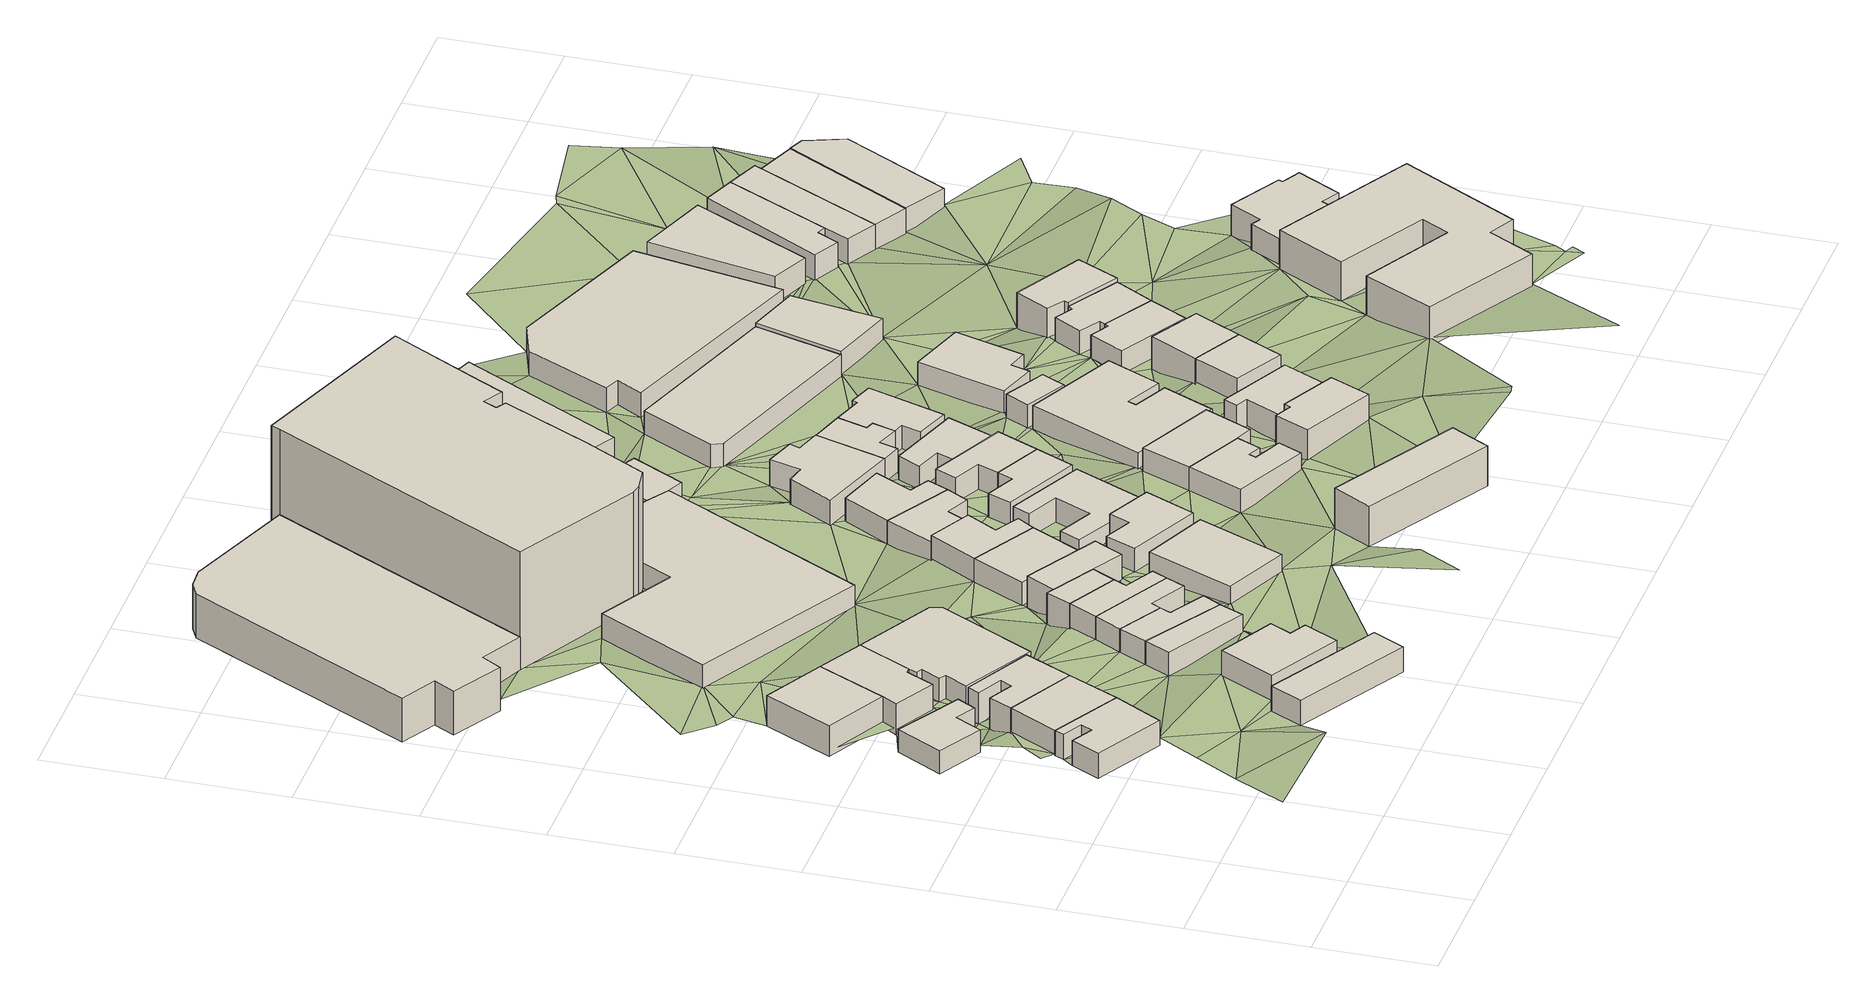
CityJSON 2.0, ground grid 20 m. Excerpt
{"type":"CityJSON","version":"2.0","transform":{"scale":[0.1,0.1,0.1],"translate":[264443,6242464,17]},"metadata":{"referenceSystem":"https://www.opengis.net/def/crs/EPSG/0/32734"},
"CityObjects":{
"building1":{"type":"Building","attributes":{"address":"20 Roberts Road Woodstock Cape Town","building":"house","building:levels":"1","footprint":{"type":"Polygon"},"plus_code":"C4X3XGX9+XMR","ground_height":23.56,"building_height":4.1,"roof_height":27.66},"geometry":[{"type":"Solid","lod":"1","boundaries":[[[[0,1,2,3]],[[1,4,5,2]],[[4,6,7,5]],[[6,8,9,7]],[[8,10,11,9]],[[10,12,13,11]],[[12,14,15,13]],[[14,0,3,15]],[[3,2,5,7,9,11,13,15]],[[14,12,10,8,6,4,1,0]]]]}]},
"building2":{"type":"Building","attributes":{"address":"9 Kitchener Road Woodstock Cape Town","building":"house","building:levels":"1","footprint":{"type":"Polygon"},"plus_code":"C3XRX5XC+X8V","ground_height":22.05,"building_height":4.1,"roof_height":26.15},"geometry":[{"type":"Solid","lod":"1","boundaries":[[[[16,17,18,19]],[[17,20,21,18]],[[20,22,23,21]],[[22,24,25,23]],[[24,26,27,25]],[[26,16,19,27]],[[19,18,21,23,25,27]],[[26,24,22,20,17,16]]]]}]},
"building3":{"type":"Building","attributes":{"address":"18 Roberts Road Woodstock Cape Town","building":"house","building:levels":"1","footprint":{"type":"Polygon"},"plus_code":"C4X8X2X9+XMR","ground_height":23.56,"building_height":4.1,"roof_height":27.66},"geometry":[{"type":"Solid","lod":"1","boundaries":[[[[28,29,30,2]],[[29,31,32,30]],[[31,33,5,32]],[[33,28,2,5]],[[2,30,32,5]],[[33,31,29,28]]]]}]},
"building4":{"type":"Building","attributes":{"address":"4 Bettington Square Woodstock Cape Town","building":"house","building:levels":"1","footprint":{"type":"Polygon"},"plus_code":"C4X2X8X6+X7V","ground_height":22.19,"building_height":4.1,"roof_height":26.29},"geometry":[{"type":"Solid","lod":"1","boundaries":[[[[34,35,36,37]],[[35,38,39,36]],[[38,40,41,39]],[[40,34,37,41]],[[37,36,39,41]],[[40,38,35,34]]]]}]},
"building5":{"type":"Building","attributes":{"address":"16 Roberts Road Woodstock Cape Town","building":"house","building:levels":"1","footprint":{"type":"Polygon"},"plus_code":"C4XGX5XJ+X4V","ground_height":23.56,"building_height":4.1,"roof_height":27.66},"geometry":[{"type":"Solid","lod":"1","boundaries":[[[[42,43,44,30]],[[43,45,46,44]],[[45,47,48,46]],[[47,49,50,48]],[[49,51,52,50]],[[51,53,54,52]],[[53,55,32,54]],[[55,42,30,32]],[[30,44,46,48,50,52,54,32]],[[55,53,51,49,47,45,43,42]]]]}]},
"building6":{"type":"Building","attributes":{"address":"29 Roberts Road Woodstock Cape Town","building":"house","building:levels":"1","footprint":{"type":"Polygon"},"plus_code":"C5X7XCXX+XXX","ground_height":24.98,"building_height":4.1,"roof_height":29.08},"geometry":[{"type":"Solid","lod":"1","boundaries":[[[[56,57,58,59]],[[57,60,61,58]],[[60,62,63,61]],[[62,56,59,63]],[[59,58,61,63]],[[62,60,57,56]]]]}]},
"building7":{"type":"Building","attributes":{"address":"6 Bettington Square Woodstock Cape Town","building":"house","building:levels":"1","footprint":{"type":"Polygon"},"plus_code":"C4XFX9X7+XVW","ground_height":22.19,"building_height":4.1,"roof_height":26.29},"geometry":[{"type":"Solid","lod":"1","boundaries":[[[[64,34,37,65]],[[34,40,41,37]],[[40,66,67,41]],[[66,68,69,67]],[[68,70,71,69]],[[70,72,73,71]],[[72,64,65,73]],[[65,37,41,67,69,71,73]],[[72,70,68,66,40,34,64]]]]}]},
"building8":{"type":"Building","attributes":{"address":"27 Roberts Road Woodstock Cape Town","building":"house","building:levels":"1","footprint":{"type":"Polygon"},"plus_code":"C5X9XMXG+XRR","ground_height":24.98,"building_height":4.1,"roof_height":29.08},"geometry":[{"type":"Solid","lod":"1","boundaries":[[[[74,75,76,77]],[[75,78,79,76]],[[78,80,81,79]],[[80,82,83,81]],[[82,84,85,83]],[[84,74,77,85]],[[77,76,79,81,83,85]],[[84,82,80,78,75,74]]]]}]},
"building9":{"type":"Building","attributes":{"address":"8 Bettington Square Woodstock Cape Town","building":"house","building:levels":"1","footprint":{"type":"Polygon"},"plus_code":"C4XXXHXR+X9R","ground_height":22.19,"building_height":4.1,"roof_height":26.29},"geometry":[{"type":"Solid","lod":"1","boundaries":[[[[86,87,73,65]],[[87,88,89,73]],[[88,90,91,89]],[[90,92,93,91]],[[92,94,95,93]],[[94,96,97,95]],[[96,98,99,97]],[[98,100,101,99]],[[100,102,103,101]],[[102,86,65,103]],[[65,73,89,91,93,95,97,99,101,103]],[[102,100,98,96,94,92,90,88,87,86]]]]}]},
"building10":{"type":"Building","attributes":{"address":"25 Roberts Road Woodstock Cape Town","building":"house","building:levels":"1","footprint":{"type":"Polygon"},"plus_code":"C5XJX8XW+X4V","ground_height":23.66,"building_height":4.1,"roof_height":27.76},"geometry":[{"type":"Solid","lod":"1","boundaries":[[[[104,105,106,107]],[[105,108,109,106]],[[108,110,111,109]],[[110,104,107,111]],[[107,106,109,111]],[[110,108,105,104]]]]}]},
"building11":{"type":"Building","attributes":{"address":"23 Roberts Road Woodstock Cape Town","building":"house","building:levels":"1","footprint":{"type":"Polygon"},"plus_code":"C5XQXCXC+XWX","ground_height":23.66,"building_height":4.1,"roof_height":27.76},"geometry":[{"type":"Solid","lod":"1","boundaries":[[[[105,104,107,106]],[[104,112,113,107]],[[112,114,115,113]],[[114,116,117,115]],[[116,118,119,117]],[[118,105,106,119]],[[106,107,113,115,117,119]],[[118,116,114,112,104,105]]]]}]},
"building12":{"type":"Building","attributes":{"address":"21 Roberts Road Woodstock Cape Town","building":"house","building:levels":"1","footprint":{"type":"Polygon"},"plus_code":"C5XVX3X2+X9V","ground_height":23.66,"building_height":4.1,"roof_height":27.76},"geometry":[{"type":"Solid","lod":"1","boundaries":[[[[118,116,117,119]],[[116,120,121,117]],[[120,122,123,121]],[[122,124,125,123]],[[124,126,127,125]],[[126,118,119,127]],[[119,117,121,123,125,127]],[[126,124,122,120,116,118]]]]}]},
"building13":{"type":"Building","attributes":{"address":"19 Roberts Road Woodstock Cape Town","building":"house","building:levels":"1","footprint":{"type":"Polygon"},"plus_code":"C5XVXQXH+X3R","ground_height":23.66,"building_height":4.1,"roof_height":27.76},"geometry":[{"type":"Solid","lod":"1","boundaries":[[[[126,124,125,127]],[[124,128,129,125]],[[128,130,131,129]],[[130,132,133,131]],[[132,134,135,133]],[[134,126,127,135]],[[127,125,129,131,133,135]],[[134,132,130,128,124,126]]]]}]},
"building14":{"type":"Building","attributes":{"address":"222 Victoria Road Woodstock 7915 Cape Town","building":"retail","building:levels":"2","footprint":{"type":"Polygon"},"plus_code":"C4X8XHXG+X5V","ground_height":18.67,"building_height":6.9,"roof_height":25.57},"geometry":[{"type":"Solid","lod":"1","boundaries":[[[[136,137,138,139]],[[137,140,141,138]],[[140,142,143,141]],[[142,144,145,143]],[[144,146,147,145]],[[146,148,149,147]],[[148,150,151,149]],[[150,152,153,151]],[[152,154,155,153]],[[154,136,139,155]],[[139,138,141,143,145,147,149,151,153,155]],[[154,152,150,148,146,144,142,140,137,136]]]]}]},
"building15":{"type":"Building","attributes":{"address":"17 Roberts Road Woodstock Cape Town","building":"house","building:levels":"1","footprint":{"type":"Polygon"},"plus_code":"C5XXXFX8+XMX","ground_height":23.66,"building_height":4.1,"roof_height":27.76},"geometry":[{"type":"Solid","lod":"1","boundaries":[[[[156,157,133,135]],[[157,158,159,133]],[[158,160,161,159]],[[160,162,163,161]],[[162,156,135,163]],[[135,133,159,161,163]],[[162,160,158,157,156]]]]}]},
"building16":{"type":"Building","attributes":{"address":"15 Roberts Road Woodstock Cape Town","building":"house","building:levels":"1","footprint":{"type":"Polygon"},"plus_code":"C6X7X3XP+X9W","ground_height":23.66,"building_height":4.1,"roof_height":27.76},"geometry":[{"type":"Solid","lod":"1","boundaries":[[[[160,158,159,161]],[[158,164,165,159]],[[164,166,167,165]],[[166,168,169,167]],[[168,160,161,169]],[[161,159,165,167,169]],[[168,166,164,158,160]]]]}]},
"building17":{"type":"Building","attributes":{"address":"Roberts Road Cape Town","building":"industrial","building:levels":"1","footprint":{"type":"Polygon"},"plus_code":"C5XCXJX6+XFW","ground_height":20.55,"building_height":4.1,"roof_height":24.65},"geometry":[{"type":"Solid","lod":"1","boundaries":[[[[170,171,172,173]],[[171,174,175,172]],[[174,176,177,175]],[[176,178,179,177]],[[178,180,181,179]],[[180,182,183,181]],[[182,184,185,183]],[[184,170,173,185]],[[173,172,175,177,179,181,183,185]],[[184,182,180,178,176,174,171,170]]]]}]},
"building18":{"type":"Building","attributes":{"address":"20 Hilyard Street Woodstock Cape Town","building":"house","building:levels":"1","footprint":{"type":"Polygon"},"plus_code":"C6XPX9XQ+X5X","ground_height":23.68,"building_height":4.1,"roof_height":27.78},"geometry":[{"type":"Solid","lod":"1","boundaries":[[[[186,187,188,189]],[[187,190,191,188]],[[190,192,193,191]],[[192,186,189,193]],[[189,188,191,193]],[[192,190,187,186]]]]}]},
"building19":{"type":"Building","attributes":{"address":"13 Roberts Road Woodstock Cape Town","building":"house","building:levels":"1","footprint":{"type":"Polygon"},"plus_code":"C6XCXFX5+XHX","ground_height":22.18,"building_height":4.1,"roof_height":26.28},"geometry":[{"type":"Solid","lod":"1","boundaries":[[[[194,195,196,197]],[[195,198,199,196]],[[198,200,201,199]],[[200,194,197,201]],[[197,196,199,201]],[[200,198,195,194]]]]}]},
"building20":{"type":"Building","attributes":{"address":"11 Roberts Road Woodstock Cape Town","building":"house","building:levels":"1","footprint":{"type":"Polygon"},"plus_code":"C6XHX7XC+XXW","ground_height":22.18,"building_height":4.1,"roof_height":26.28},"geometry":[{"type":"Solid","lod":"1","boundaries":[[[[202,194,203,197,204,205]],[[194,200,201,197,203]],[[200,206,207,201]],[[206,208,209,207]],[[208,210,211,209]],[[210,202,205,204,211]],[[204,197,201,207,209,211]],[[210,208,206,200,194,202]]]]}]},
"building21":{"type":"Building","attributes":{"address":"18 Hilyard Street Woodstock Cape Town","building":"house","building:levels":"1","footprint":{"type":"Polygon"},"plus_code":"C7X2XFXJ+XWW","ground_height":23.68,"building_height":4.1,"roof_height":27.78},"geometry":[{"type":"Solid","lod":"1","boundaries":[[[[212,213,214,215,216,217]],[[213,218,219,215,214]],[[218,220,221,219]],[[220,222,223,221]],[[222,224,225,223]],[[224,212,217,216,225]],[[216,215,219,221,223,225]],[[224,222,220,218,213,212]]]]}]},
"building22":{"type":"Building","attributes":{"address":"Crimson Square 21 Fairview Avenue Woodstock Cape Town","building":"apartments","building:levels":"7","building:flats":"42","footprint":{"type":"Polygon"},"plus_code":"C5XGX4XM+XJX","ground_height":19.72,"building_height":20.9,"roof_height":40.62},"geometry":[{"type":"Solid","lod":"1","boundaries":[[[[226,227,228,229,230,231]],[[227,232,233,234,229,228]],[[232,235,236,237,234,233]],[[235,238,239,240,237,236]],[[238,241,242,243,240,239]],[[241,244,245,243,242]],[[244,246,247,245]],[[246,248,249,247]],[[248,250,251,249]],[[250,252,253,251]],[[252,254,255,253]],[[254,256,257,255]],[[256,226,231,230,257]],[[230,229,234,237,240,243,245,247,249,251,253,255,257]],[[256,254,252,250,248,246,244,241,238,235,232,227,226]]]]}]},
"building23":{"type":"Building","attributes":{"address":"9 Roberts Road Woodstock Cape Town","building":"house","building:levels":"1","footprint":{"type":"Polygon"},"plus_code":"C6XRX6XG+XHR","ground_height":20.99,"building_height":4.1,"roof_height":25.09},"geometry":[{"type":"Solid","lod":"1","boundaries":[[[[258,259,205,260]],[[259,261,262,205]],[[261,263,264,262]],[[263,265,266,264]],[[265,267,268,266]],[[267,258,260,268]],[[260,205,262,264,266,268]],[[267,265,263,261,259,258]]]]}]},
"building24":{"type":"Building","attributes":{"address":"16 Hilyard Street Woodstock Cape Town","building":"house","building:levels":"1","footprint":{"type":"Polygon"},"plus_code":"C7XCX3X8+X5V","ground_height":22.18,"building_height":4.1,"roof_height":26.28},"geometry":[{"type":"Solid","lod":"1","boundaries":[[[[269,270,217,214]],[[270,271,272,217]],[[271,273,274,272]],[[273,275,276,274]],[[275,277,278,276]],[[277,279,280,278]],[[279,281,282,280]],[[281,283,284,282]],[[283,269,214,284]],[[214,217,272,274,276,278,280,282,284]],[[283,281,279,277,275,273,271,270,269]]]]}]},
"building25":{"type":"Building","attributes":{"address":"23 Hilyard Street Woodstock Cape Town","building":"house","building:levels":"2","footprint":{"type":"Polygon"},"plus_code":"C7XXXPX8+X8W","ground_height":25.28,"building_height":6.9,"roof_height":32.18},"geometry":[{"type":"Solid","lod":"1","boundaries":[[[[285,286,287,288]],[[286,289,290,287]],[[289,291,292,290]],[[291,285,288,292]],[[288,287,290,292]],[[291,289,286,285]]]]}]},
"building26":{"type":"Building","attributes":{"address":"7 Roberts Road Woodstock Cape Town","building":"house","building:levels":"1","footprint":{"type":"Polygon"},"plus_code":"C7X2XQX2+X7V","ground_height":20.99,"building_height":4.1,"roof_height":25.09},"geometry":[{"type":"Solid","lod":"1","boundaries":[[[[258,267,268,260]],[[267,293,294,268]],[[293,295,296,294]],[[295,297,298,296]],[[297,299,300,298]],[[299,258,260,300]],[[260,268,294,296,298,300]],[[299,297,295,293,267,258]]]]}]},
"building27":{"type":"Building","attributes":{"address":"14 Hilyard Street Woodstock Cape Town","building":"house","building:levels":"1","footprint":{"type":"Polygon"},"plus_code":"C7XMX5XV+XFX","ground_height":22.06,"building_height":4.1,"roof_height":26.16},"geometry":[{"type":"Solid","lod":"1","boundaries":[[[[301,302,303,304]],[[302,305,306,303]],[[305,307,308,306]],[[307,309,310,308]],[[309,311,312,310]],[[311,301,304,312]],[[304,303,306,308,310,312]],[[311,309,307,305,302,301]]]]}]},
"building28":{"type":"Building","attributes":{"address":"19 Hilyard Street Woodstock Cape Town","building":"house","building:levels":"1","footprint":{"type":"Polygon"},"plus_code":"C8X2XMX8+XMX","ground_height":23.76,"building_height":4.1,"roof_height":27.86},"geometry":[{"type":"Solid","lod":"1","boundaries":[[[[313,314,315,316]],[[314,317,318,315]],[[317,319,320,318]],[[319,321,322,320]],[[321,323,324,322]],[[323,325,326,324]],[[325,327,328,326]],[[327,313,316,328]],[[316,315,318,320,322,324,326,328]],[[327,325,323,321,319,317,314,313]]]]}]},
"building29":{"type":"Building","attributes":{"address":"Roberts Road Woodstock 7915 Cape Town","building":"yes","building:levels":"1","footprint":{"type":"Polygon"},"plus_code":"C6XRXCXP+XVX","ground_height":20.46,"building_height":4.1,"roof_height":24.56},"geometry":[{"type":"Solid","lod":"1","boundaries":[[[[329,330,173,172]],[[330,331,332,173]],[[331,333,334,332]],[[333,335,336,334]],[[335,329,172,336]],[[172,173,332,334,336]],[[335,333,331,330,329]]]]}]},
"building30":{"type":"Building","attributes":{"address":"4 Hilyard Street Woodstock Cape Town","building":"house","building:levels":"1","footprint":{"type":"Polygon"},"plus_code":"C7X8XRXQ+XVX","ground_height":20.99,"building_height":4.1,"roof_height":25.09},"geometry":[{"type":"Solid","lod":"1","boundaries":[[[[337,338,339,340,341,342]],[[338,343,344,340,339]],[[343,345,346,344]],[[345,347,348,346]],[[347,349,350,348]],[[349,351,352,350]],[[351,353,354,352]],[[353,337,342,341,354]],[[341,340,344,346,348,350,352,354]],[[353,351,349,347,345,343,338,337]]]]}]},
"building31":{"type":"Building","attributes":{"address":"12 Hilyard Street Woodstock Cape Town","building":"house","building:levels":"1","footprint":{"type":"Polygon"},"plus_code":"C7XRX8X8+XMV","ground_height":22.06,"building_height":4.1,"roof_height":26.16},"geometry":[{"type":"Solid","lod":"1","boundaries":[[[[355,356,357,358,359,360]],[[356,361,362,358,357]],[[361,363,364,362]],[[363,365,366,364]],[[365,367,303,366]],[[367,368,304,303]],[[368,355,360,359,304]],[[359,358,362,364,366,303,304]],[[368,367,365,363,361,356,355]]]]}]},
"building32":{"type":"Building","attributes":{"address":"17 Hilyard Street Woodstock Cape Town","building":"house","building:levels":"1","footprint":{"type":"Polygon"},"plus_code":"C8X7XPXJ+X6R","ground_height":23.76,"building_height":4.1,"roof_height":27.86},"geometry":[{"type":"Solid","lod":"1","boundaries":[[[[313,327,328,316]],[[327,369,370,328]],[[369,371,372,370]],[[371,373,374,372]],[[373,313,316,374]],[[316,328,370,372,374]],[[373,371,369,327,313]]]]}]},
"building33":{"type":"Building","attributes":{"address":"10 Hilyard Street Woodstock Cape Town","building":"house","building:levels":"1","footprint":{"type":"Polygon"},"plus_code":"C7XXXJXX+XFR","ground_height":20.89,"building_height":4.1,"roof_height":24.99},"geometry":[{"type":"Solid","lod":"1","boundaries":[[[[375,376,360,357]],[[376,377,378,360]],[[377,379,380,378]],[[379,381,382,380]],[[381,383,384,382]],[[383,375,357,384]],[[357,360,378,380,382,384]],[[383,381,379,377,376,375]]]]}]},
"building34":{"type":"Building","attributes":{"address":"6 Hilyard Street Woodstock Cape Town","building":"house","building:levels":"1","footprint":{"type":"Polygon"},"plus_code":"C7XVX7XR+XWW","ground_height":20.89,"building_height":4.1,"roof_height":24.99},"geometry":[{"type":"Solid","lod":"1","boundaries":[[[[385,386,342,387]],[[386,388,389,342]],[[388,390,391,389]],[[390,392,393,391]],[[392,394,395,393]],[[394,396,397,395]],[[396,398,399,397]],[[398,385,387,399]],[[387,342,389,391,393,395,397,399]],[[398,396,394,392,390,388,386,385]]]]}]},
"building35":{"type":"Building","attributes":{"address":"Roodebloem Road Woodstock Cape Town","building":"house","building:levels":"1","footprint":{"type":"Polygon"},"plus_code":"C8XXX5X5+XWV","ground_height":26.06,"building_height":4.1,"roof_height":30.16},"geometry":[{"type":"Solid","lod":"1","boundaries":[[[[400,401,402,403,404,405]],[[401,406,407,403,402]],[[406,408,409,407]],[[408,410,411,409]],[[410,412,413,411]],[[412,400,405,404,413]],[[404,403,407,409,411,413]],[[412,410,408,406,401,400]]]]}]},
"building36":{"type":"Building","attributes":{"address":"230 Victoria Road Woodstock 7915 Cape Town","building":"retail","building:levels":"2","footprint":{"type":"Polygon"},"plus_code":"C7X6X3X8+X4X","ground_height":19.82,"building_height":6.9,"roof_height":26.72},"geometry":[{"type":"Solid","lod":"1","boundaries":[[[[414,415,416,417]],[[415,418,419,416]],[[418,420,421,419]],[[420,422,423,421]],[[422,424,425,423]],[[424,414,417,425]],[[417,416,419,421,423,425]],[[424,422,420,418,415,414]]]]}]},
"building37":{"type":"Building","attributes":{"address":"15 Hilyard Street Woodstock Cape Town","building":"house","building:levels":"1","footprint":{"type":"Polygon"},"plus_code":"C8XQXJXF+X3R","ground_height":22.06,"building_height":4.1,"roof_height":26.16},"geometry":[{"type":"Solid","lod":"1","boundaries":[[[[426,427,428,429]],[[427,430,431,428]],[[430,432,433,431]],[[432,434,435,433]],[[434,436,437,435]],[[436,438,439,437]],[[438,440,441,439]],[[440,426,429,441]],[[429,428,431,433,435,437,439,441]],[[440,438,436,434,432,430,427,426]]]]}]},
"building38":{"type":"Building","attributes":{"address":"Roodebloem Road Woodstock Cape Town","building":"house","building:levels":"1","footprint":{"type":"Polygon"},"plus_code":"C9X3XQXC+X4X","ground_height":24.52,"building_height":4.1,"roof_height":28.62},"geometry":[{"type":"Solid","lod":"1","boundaries":[[[[400,442,443,405]],[[442,444,445,443]],[[444,446,447,445]],[[446,448,449,447]],[[448,450,451,449]],[[450,401,402,451]],[[401,400,405,402]],[[405,443,445,447,449,451,402]],[[401,450,448,446,444,442,400]]]]}]},
"building39":{"type":"Building","attributes":{"address":"8 Hilyard Street Woodstock Cape Town","building":"house","building:levels":"1","footprint":{"type":"Polygon"},"plus_code":"C8X6XVXQ+XXX","ground_height":20.89,"building_height":4.1,"roof_height":24.99},"geometry":[{"type":"Solid","lod":"1","boundaries":[[[[385,398,399,387]],[[398,396,397,399]],[[396,394,395,397]],[[394,452,453,395]],[[452,454,455,453]],[[454,456,457,455]],[[456,458,459,457]],[[458,460,461,459]],[[460,462,463,461]],[[462,385,387,463]],[[387,399,397,395,453,455,457,459,461,463]],[[462,460,458,456,454,452,394,396,398,385]]]]}]},
"building40":{"type":"Building","attributes":{"building":"garage","building:levels":"1","footprint":{"type":"Polygon"},"plus_code":"C8XQXGX4+X5V","ground_height":22.06,"building_height":4.1,"roof_height":26.16},"geometry":[{"type":"Solid","lod":"1","boundaries":[[[[464,465,466,467]],[[465,468,469,466]],[[468,470,471,469]],[[470,464,467,471]],[[467,466,469,471]],[[470,468,465,464]]]]}]},
"building41":{"type":"Building","attributes":{"address":"1-5 Hilyard Street Woodstock 7915 Cape Town","building":"yes","building:levels":"1","footprint":{"type":"Polygon"},"plus_code":"C8X9X8XG+XPV","ground_height":20.23,"building_height":4.1,"roof_height":24.33},"geometry":[{"type":"Solid","lod":"1","boundaries":[[[[472,473,474,475]],[[473,476,477,474]],[[476,478,479,477]],[[478,480,481,479]],[[480,472,475,481]],[[475,474,477,479,481]],[[480,478,476,473,472]]]]}]},
"building42":{"type":"Building","attributes":{"address":"14 Roodebloem Road Woodstock Cape Town","building":"house","building:levels":"1","footprint":{"type":"Polygon"},"plus_code":"C9XFX9X9+X8V","ground_height":24.52,"building_height":4.1,"roof_height":28.62},"geometry":[{"type":"Solid","lod":"1","boundaries":[[[[482,483,484,485]],[[483,486,487,484]],[[486,488,489,487]],[[488,482,485,489]],[[485,484,487,489]],[[488,486,483,482]]]]}]},
"building43":{"type":"Building","attributes":{"address":"9 Hilyard Street Woodstock Cape Town","building":"house","building:levels":"1","footprint":{"type":"Polygon"},"plus_code":"C9X4X6XW+X7V","ground_height":21.46,"building_height":4.1,"roof_height":25.56},"geometry":[{"type":"Solid","lod":"1","boundaries":[[[[490,491,492,493]],[[491,494,495,492]],[[494,496,497,495]],[[496,498,499,497]],[[498,500,501,499]],[[500,490,493,501]],[[493,492,495,497,499,501]],[[500,498,496,494,491,490]]]]}]},
"building44":{"type":"Building","attributes":{"address":"12 Roodebloem Road Woodstock Cape Town","building":"house","building:levels":"1","footprint":{"type":"Polygon"},"plus_code":"C9XMXFX9+XCR","ground_height":24.52,"building_height":4.1,"roof_height":28.62},"geometry":[{"type":"Solid","lod":"1","boundaries":[[[[502,503,504,485]],[[503,505,506,504]],[[505,507,484,506]],[[507,502,485,484]],[[485,504,506,484]],[[507,505,503,502]]]]}]},
"building45":{"type":"Building","attributes":{"address":"Roodebloem Road Woodstock Cape Town","building":"house","building:levels":"1","footprint":{"type":"Polygon"},"plus_code":"C9XWXHX7+X8R","ground_height":22.91,"building_height":4.1,"roof_height":27.01},"geometry":[{"type":"Solid","lod":"1","boundaries":[[[[508,509,510,511]],[[509,512,513,510]],[[512,514,515,513]],[[514,516,517,515]],[[516,518,519,517]],[[518,508,511,519]],[[511,510,513,515,517,519]],[[518,516,514,512,509,508]]]]}]},
"building46":{"type":"Building","attributes":{"building":"yes","building:levels":"1","footprint":{"type":"Polygon"},"plus_code":"C9X9XFXQ+X2V","ground_height":20.75,"building_height":4.1,"roof_height":24.85},"geometry":[{"type":"Solid","lod":"1","boundaries":[[[[520,521,522,523,524,475]],[[521,525,526,523,522]],[[525,527,528,526]],[[527,520,475,524,528]],[[524,523,526,528]],[[527,525,521,520]]]]}]},
"building47":{"type":"Building","attributes":{"address":"Roodebloem Road Woodstock Cape Town","building":"house","building:levels":"1","footprint":{"type":"Polygon"},"plus_code":"CCX3XJXG+X8W","ground_height":22.91,"building_height":4.1,"roof_height":27.01},"geometry":[{"type":"Solid","lod":"1","boundaries":[[[[508,529,530,511]],[[529,531,532,530]],[[531,533,534,532]],[[533,535,536,534]],[[535,537,538,536]],[[537,539,540,538]],[[539,509,510,540]],[[509,508,511,510]],[[511,530,532,534,536,538,540,510]],[[509,539,537,535,533,531,529,508]]]]}]},
"building48":{"type":"Building","attributes":{"address":"Victoria Road Woodstock Cape Town","building":"retail","building:levels":"1","footprint":{"type":"Polygon"},"plus_code":"C9X3X4XV+XXR","ground_height":20.12,"building_height":4.1,"roof_height":24.22},"geometry":[{"type":"Solid","lod":"1","boundaries":[[[[541,542,543,544]],[[542,545,546,543]],[[545,547,548,546]],[[547,549,550,548]],[[549,551,552,550]],[[551,553,554,552]],[[553,541,544,554]],[[544,543,546,548,550,552,554]],[[553,551,549,547,545,542,541]]]]}]},
"building49":{"type":"Building","attributes":{"address":"Roodebloem Road Woodstock Cape Town","building":"house","building:levels":"1","footprint":{"type":"Polygon"},"plus_code":"CCX6XQX7+X6V","ground_height":23.63,"building_height":4.1,"roof_height":27.73},"geometry":[{"type":"Solid","lod":"1","boundaries":[[[[555,556,557,558,559,530]],[[556,560,561,558,557]],[[560,562,563,561]],[[562,564,565,563]],[[564,566,567,565]],[[566,555,530,559,567]],[[559,558,561,563,565,567]],[[566,564,562,560,556,555]]]]}]},
"building50":{"type":"Building","attributes":{"address":"23-27 Roodebloem Road Woodstock Cape Town","building":"yes","building:levels":"2","footprint":{"type":"Polygon"},"plus_code":"CFXPXFX3+X4X","ground_height":25.25,"building_height":6.9,"roof_height":32.15},"geometry":[{"type":"Solid","lod":"1","boundaries":[[[[568,569,570,571]],[[569,572,573,570]],[[572,574,575,573]],[[574,576,577,575]],[[576,578,579,577]],[[578,580,581,579]],[[580,582,583,581]],[[582,584,585,583]],[[584,586,587,585]],[[586,568,571,587]],[[571,570,573,575,577,579,581,583,585,587]],[[586,584,582,580,578,576,574,572,569,568]]]]}]},
"building51":{"type":"Building","attributes":{"address":"242 Victoria Road Woodstock 7915 Cape Town","building":"retail","building:levels":"1","footprint":{"type":"Polygon"},"plus_code":"CCX7X3XP+XMW","ground_height":21.2,"building_height":4.1,"roof_height":25.3},"geometry":[{"type":"Solid","lod":"1","boundaries":[[[[588,589,590,591]],[[589,592,593,590]],[[592,594,595,593]],[[594,588,591,595]],[[591,590,593,595]],[[594,592,589,588]]]]}]},
"building52":{"type":"Building","attributes":{"address":"Roodebloem Road Woodstock Cape Town","building":"house","building:levels":"1","footprint":{"type":"Polygon"},"plus_code":"CFXJXPX9+XFV","ground_height":25.25,"building_height":4.1,"roof_height":29.35},"geometry":[{"type":"Solid","lod":"1","boundaries":[[[[596,597,598,599]],[[597,600,601,598]],[[600,602,603,601]],[[602,604,605,603]],[[604,606,607,605]],[[606,608,609,607]],[[608,610,611,609]],[[610,612,613,611]],[[612,614,615,613]],[[614,596,599,615]],[[599,598,601,603,605,607,609,611,613,615]],[[614,612,610,608,606,604,602,600,597,596]]]]}]},
"building53":{"type":"Building","attributes":{"address":"Victoria Road Woodstock 7915 Cape Town","building":"retail","building:levels":"1","footprint":{"type":"Polygon"},"plus_code":"CCXPXQX6+XCV","ground_height":21.2,"building_height":4.1,"roof_height":25.3},"geometry":[{"type":"Solid","lod":"1","boundaries":[[[[616,617,618,619]],[[617,620,621,618]],[[620,622,623,621]],[[622,624,625,623]],[[624,626,627,625]],[[626,616,619,627]],[[619,618,621,623,625,627]],[[626,624,622,620,617,616]]]]}]},
"building54":{"type":"Building","attributes":{"address":"Victoria Road Woodstock 7915 Cape Town","building":"yes","building:levels":"1","footprint":{"type":"Polygon"},"plus_code":"CFX2XPX6+XQX","ground_height":21.2,"building_height":4.1,"roof_height":25.3},"geometry":[{"type":"Solid","lod":"1","boundaries":[[[[616,626,627,619]],[[626,628,629,627]],[[628,630,631,629]],[[630,632,633,631]],[[632,634,635,633]],[[634,616,619,635]],[[619,627,629,631,633,635]],[[634,632,630,628,626,616]]]]}]},
"building55":{"type":"Building","attributes":{"address":"Victoria Road 7915 Woodstock, Cape Town","building":"yes","building:levels":"1","footprint":{"type":"Polygon"},"plus_code":"CFX7XGXQ+X8W","ground_height":21.2,"building_height":4.1,"roof_height":25.3},"geometry":[{"type":"Solid","lod":"1","boundaries":[[[[636,637,633,638]],[[637,639,631,633]],[[639,640,641,631]],[[640,636,638,641]],[[638,633,631,641]],[[640,639,637,636]]]]}]},
"building56":{"type":"Building","attributes":{"address":"254 Victoria Road Woodstock 7925 Cape Town Western Cape","building":"retail","building:levels":"1","footprint":{"type":"Polygon"},"plus_code":"CFXHX3X4+XQX","ground_height":21.29,"building_height":4.1,"roof_height":25.39},"geometry":[{"type":"Solid","lod":"1","boundaries":[[[[642,643,641,644,645,638]],[[643,646,647,644,641]],[[646,648,649,647]],[[648,650,651,649]],[[650,642,638,645,651]],[[645,644,647,649,651]],[[650,648,646,643,642]]]]}]},
"terrain1":{"type":"TINRelief","geometry":[{"type":"CompositeSurface","lod":"1","boundaries":[[[652,653,654]],[[655,656,653]],[[6,12,657]],[[655,653,652]],[[658,6,657]],[[659,660,33]],[[656,655,661]],[[659,33,31]],[[31,662,659]],[[655,652,56]],[[663,664,662]],[[662,31,53]],[[655,56,62]],[[53,663,662]],[[665,26,666]],[[667,668,665]],[[661,655,669]],[[655,62,75]],[[53,47,663]],[[47,666,663]],[[53,670,47]],[[28,661,108]],[[47,45,666]],[[75,669,655]],[[666,671,665]],[[670,672,47]],[[666,45,96]],[[96,671,666]],[[108,661,669]],[[673,75,62]],[[108,29,28]],[[674,675,676]],[[671,96,92]],[[96,45,677]],[[92,96,94]],[[671,92,678]],[[678,679,671]],[[675,680,676]],[[680,35,681]],[[678,92,90]],[[88,679,678]],[[678,90,88]],[[673,62,682]],[[87,679,88]],[[34,681,35]],[[96,677,683]],[[29,683,677]],[[29,108,105]],[[681,676,680]],[[676,684,674]],[[118,683,29]],[[29,105,118]],[[86,681,34]],[[108,669,685]],[[686,673,682]],[[687,688,689]],[[690,691,686]],[[691,690,692]],[[669,692,685]],[[683,118,126]],[[689,688,684]],[[690,686,685]],[[692,690,685]],[[683,126,134]],[[676,180,684]],[[681,693,676]],[[693,681,86]],[[683,134,162]],[[684,180,689]],[[686,682,694]],[[695,683,696]],[[696,683,162]],[[112,116,114]],[[697,698,685]],[[685,686,699]],[[120,116,122]],[[86,700,693]],[[116,112,122]],[[698,697,112]],[[695,696,700]],[[180,701,689]],[[122,112,697]],[[685,699,697]],[[168,162,702]],[[168,696,162]],[[697,124,122]],[[686,694,699]],[[130,128,132]],[[168,703,696]],[[700,696,704]],[[124,697,187]],[[693,700,704]],[[705,701,180]],[[704,696,703]],[[132,128,706]],[[706,707,132]],[[128,124,187]],[[168,708,703]],[[128,187,706]],[[705,709,701]],[[710,711,694]],[[708,168,712]],[[222,706,187]],[[709,705,713]],[[704,202,693]],[[220,706,222]],[[712,706,220]],[[711,291,694]],[[714,222,187]],[[694,289,699]],[[708,712,715]],[[712,220,715]],[[186,714,187]],[[289,694,291]],[[708,715,716]],[[693,202,258]],[[224,222,714]],[[716,200,708]],[[715,220,213]],[[220,218,213]],[[699,314,186]],[[314,699,289]],[[186,224,714]],[[258,717,693]],[[200,716,718]],[[208,206,719]],[[720,718,716]],[[718,206,200]],[[208,719,210]],[[314,224,186]],[[721,693,717]],[[719,206,718]],[[210,719,722]],[[718,722,719]],[[720,723,718]],[[722,724,210]],[[725,210,726]],[[727,210,724]],[[212,224,313]],[[313,224,314]],[[727,726,210]],[[258,299,717]],[[314,289,728]],[[271,724,722]],[[335,729,730]],[[289,731,732]],[[289,732,728]],[[726,727,733]],[[729,734,735]],[[736,726,733]],[[299,297,717]],[[735,737,738]],[[734,729,335]],[[727,739,740]],[[733,727,740]],[[721,717,741]],[[373,212,313]],[[271,311,724]],[[293,736,733]],[[742,737,735]],[[373,271,212]],[[297,295,293]],[[721,741,743]],[[293,733,361]],[[740,744,733]],[[734,742,735]],[[717,297,745]],[[741,746,743]],[[293,361,747]],[[728,732,748]],[[747,297,293]],[[321,325,323]],[[749,311,271]],[[746,741,345]],[[741,750,345]],[[319,325,321]],[[373,749,271]],[[361,751,747]],[[746,752,743]],[[745,297,747]],[[728,748,319]],[[742,734,753]],[[742,753,754]],[[755,732,731]],[[756,734,335]],[[383,747,751]],[[379,745,747]],[[748,732,755]],[[369,325,319]],[[311,749,757]],[[319,748,408]],[[327,325,369]],[[335,752,756]],[[301,311,757]],[[746,345,758]],[[752,746,759]],[[379,390,745]],[[319,408,369]],[[749,373,371]],[[746,758,759]],[[758,345,343]],[[379,454,390]],[[757,760,301]],[[450,369,408]],[[386,343,761]],[[406,450,408]],[[392,390,394]],[[386,758,343]],[[446,369,450]],[[450,406,401]],[[426,757,749]],[[390,454,394]],[[371,762,749]],[[377,454,379]],[[755,731,763]],[[371,369,446]],[[756,752,476]],[[476,752,759]],[[426,760,757]],[[731,764,763]],[[385,758,386]],[[765,446,450]],[[452,394,454]],[[444,371,446]],[[762,371,444]],[[454,377,456]],[[465,760,426]],[[377,760,464]],[[460,758,385]],[[760,465,464]],[[755,763,766]],[[486,762,444]],[[456,377,464]],[[756,476,549]],[[767,763,764]],[[462,460,385]],[[768,436,434]],[[426,769,465]],[[762,486,768]],[[456,464,770]],[[444,771,486]],[[768,772,436]],[[773,756,549]],[[460,520,758]],[[774,770,464]],[[768,486,483]],[[490,456,770]],[[771,766,488]],[[426,775,769]],[[549,476,553]],[[772,768,483]],[[456,490,458]],[[766,763,776]],[[488,486,771]],[[763,767,776]],[[774,777,770]],[[774,769,775]],[[549,553,551]],[[766,776,488]],[[520,460,458]],[[772,483,505]],[[516,775,772]],[[772,505,516]],[[476,527,553]],[[774,514,777]],[[490,520,458]],[[778,777,779]],[[774,775,514]],[[547,773,549]],[[775,516,780]],[[514,779,777]],[[514,775,780]],[[514,780,516]],[[482,488,586]],[[505,518,516]],[[547,781,773]],[[514,537,779]],[[488,776,586]],[[520,490,782]],[[500,783,490]],[[537,535,779]],[[518,505,503]],[[514,539,537]],[[514,512,509]],[[784,500,779]],[[509,539,514]],[[782,490,783]],[[784,779,535]],[[781,547,545]],[[776,785,786]],[[482,787,503]],[[788,553,527]],[[586,787,482]],[[560,783,500]],[[535,531,784]],[[531,535,533]],[[784,560,500]],[[787,518,503]],[[789,784,531]],[[783,560,782]],[[580,787,586]],[[578,790,518]],[[787,578,518]],[[580,586,791]],[[527,525,788]],[[792,790,793]],[[580,578,787]],[[782,560,794]],[[525,782,795]],[[790,578,793]],[[796,792,793]],[[797,580,791]],[[798,786,799]],[[788,525,800]],[[560,796,794]],[[786,801,802]],[[786,802,799]],[[803,804,545]],[[788,800,805]],[[782,806,795]],[[800,525,795]],[[782,794,807]],[[803,788,805]],[[807,806,782]],[[793,578,808]],[[802,801,809]],[[578,810,808]],[[811,799,802]],[[578,812,810]],[[811,813,799]],[[803,805,588]],[[793,814,796]],[[596,793,808]],[[815,793,596]],[[808,816,596]],[[794,796,817]],[[794,818,807]],[[576,812,578]],[[800,795,617]],[[806,807,819]],[[793,815,814]],[[806,819,820]],[[588,821,803]],[[822,823,812]],[[643,818,794]],[[814,817,796]],[[822,812,824]],[[825,804,803]],[[815,596,826]],[[800,617,594]],[[643,794,827]],[[821,588,594]],[[828,794,817]],[[825,803,821]],[[829,827,794]],[[821,594,617]],[[829,794,828]],[[821,617,616]],[[825,821,830]],[[831,827,829]],[[821,616,832]],[[833,834,637]],[[821,832,830]],[[827,835,836]],[[616,834,837]],[[833,837,834]],[[616,837,832]],[[833,838,837]],[[830,832,839]]]}]}
},
"vertices":[
[221,358,63],[268,439,63],[268,439,107],[221,358,107],[149,502,63],[149,502,107],[142,486,63],[142,486,107],[176,468,63],[176,468,107],[166,449,63],[166,449,107],[128,469,63],[128,469,107],[103,421,63],[103,421,107],
[69,660,51],[146,618,51],[146,618,91],[69,660,91],[171,663,51],[171,663,91],[205,644,51],[205,644,91],[223,675,51],[223,675,91],[113,738,51],[113,738,91],
[268,439,66],[311,525,66],[311,525,107],[194,584,66],[194,584,107],[149,502,66],
[255,901,39],[151,955,39],[151,955,93],[255,901,93],[91,840,39],[91,840,93],[196,786,39],[196,786,93],
[311,525,52],[351,604,52],[351,604,107],[235,663,52],[235,663,107],[224,643,52],[224,643,107],[267,621,52],[267,621,107],[257,601,52],[257,601,107],[214,623,52],[214,623,107],[194,584,52],
[313,163,77],[507,57,77],[507,57,121],[313,163,121],[536,111,77],[536,111,121],[342,217,77],[342,217,121],
[332,860,39],[332,860,93],[180,760,39],[180,760,93],[251,723,39],[251,723,93],[275,770,39],[275,770,93],[285,770,39],[285,770,93],
[421,318,77],[372,225,77],[372,225,121],[421,318,121],[498,159,77],[498,159,121],[528,217,77],[528,217,121],[499,232,77],[499,232,121],[518,268,77],[518,268,121],
[332,860,52],[285,770,52],[278,756,52],[278,756,93],[288,751,52],[288,751,93],[270,718,52],[270,718,93],[282,711,52],[282,711,93],[261,673,52],[261,673,93],[384,607,52],[384,607,93],[472,770,52],[472,770,93],[466,790,52],[466,790,93],
[571,363,67],[437,442,67],[437,442,108],[571,363,108],[414,399,67],[414,399,108],[552,322,67],[552,322,108],
[589,394,67],[589,394,108],[528,429,67],[528,429,108],[537,447,67],[537,447,108],[461,489,67],[461,489,108],
[546,463,67],[546,463,108],[608,430,67],[608,430,108],[624,462,67],[624,462,108],[486,534,67],[486,534,108],
[637,488,67],[637,488,108],[586,515,67],[586,515,108],[597,537,67],[597,537,108],[511,582,67],[511,582,108],
[469,1811,9],[274,1883,9],[274,1883,86],[469,1811,86],[236,1881,9],[236,1881,86],[211,1868,9],[211,1868,86],[3,1485,9],[3,1485,86],[65,1452,9],[65,1452,86],[44,1416,9],[44,1416,86],[131,1368,9],[131,1368,86],[152,1401,9],[152,1401,86],[224,1363,9],[224,1363,86],
[511,582,53],[597,537,53],[618,576,53],[618,576,108],[544,617,53],[544,617,108],[532,624,53],[532,624,108],
[671,546,53],[671,546,108],[698,595,53],[698,595,108],[571,666,53],[571,666,108],
[715,1270,32],[677,1294,32],[677,1294,76],[715,1270,76],[560,1355,32],[560,1355,76],[499,1249,32],[499,1249,76],[471,1198,32],[471,1198,76],[340,1268,32],[340,1268,76],[237,1080,32],[237,1080,76],[525,924,32],[525,924,76],
[802,460,67],[689,508,67],[689,508,108],[802,460,108],[626,363,67],[626,363,108],[738,314,67],[738,314,108],
[622,764,52],[575,675,52],[575,675,93],[622,764,93],[688,618,52],[688,618,93],[734,703,52],[734,703,93],
[670,845,52],[622,764,81],[670,845,93],[670,845,81],[754,732,52],[754,732,93],[712,756,52],[712,756,93],[743,808,52],[743,808,93],
[857,560,67],[780,596,67],[780,596,93],[780,596,108],[857,560,108],[857,560,93],[764,561,67],[764,561,108],[716,583,67],[716,583,108],[693,532,67],[693,532,108],[818,476,67],[818,476,108],
[499,1249,19],[560,1355,19],[560,1355,97],[560,1355,236],[499,1249,236],[499,1249,97],[638,1504,19],[638,1504,86],[638,1504,236],[621,1514,19],[621,1514,86],[621,1514,236],[633,1537,19],[633,1537,76],[633,1537,236],[667,1518,19],[667,1518,76],[667,1518,236],[688,1556,19],[688,1556,236],[781,1718,19],[781,1718,236],[477,1826,19],[477,1826,236],[469,1811,19],[469,1811,236],[224,1363,19],[224,1363,236],[439,1247,19],[439,1247,236],[456,1243,19],[456,1243,236],
[712,926,40],[670,845,40],[712,926,81],[743,808,40],[743,808,81],[763,845,40],[763,845,81],[803,826,40],[803,826,81],[825,863,40],[825,863,81],
[780,596,51],[857,560,51],[917,687,51],[917,687,93],[785,749,51],[785,749,93],[771,720,51],[771,720,93],[826,694,51],[826,694,93],[797,632,51],[797,632,93],[735,661,51],[735,661,93],[718,626,51],[718,626,93],
[1058,82,81],[1095,147,81],[1095,147,152],[1058,82,152],[876,270,81],[876,270,152],[839,205,81],[839,205,152],
[842,899,40],[842,899,81],[808,917,40],[808,917,81],[842,980,40],[842,980,81],[759,1005,40],[759,1005,81],
[958,761,51],[876,799,51],[876,799,92],[958,761,92],[864,773,51],[864,773,92],[813,796,51],[813,796,92],[796,757,51],[796,757,92],[928,697,51],[928,697,92],
[943,518,68],[901,425,68],[901,425,109],[943,518,109],[1030,367,68],[1030,367,109],[1049,407,68],[1049,407,109],[999,429,68],[999,429,109],[1004,441,68],[1004,441,109],[1027,431,68],[1027,431,109],[1045,471,68],[1045,471,109],
[677,1294,28],[715,1270,28],[742,1257,28],[742,1257,76],[791,1346,28],[791,1346,76],[726,1380,28],[726,1380,76],
[924,1099,35],[881,1112,35],[881,1112,80],[881,1112,81],[924,1099,81],[924,1099,80],[888,1129,35],[888,1129,81],[835,1146,35],[835,1146,81],[820,1093,35],[820,1093,81],[789,1100,35],[789,1100,81],[746,1025,35],[746,1025,81],[886,980,35],[886,980,81],
[991,831,40],[909,869,40],[909,869,80],[909,869,92],[991,831,92],[991,831,80],[860,892,40],[860,892,92],[843,856,40],[843,856,92],[890,834,40],[890,834,92],[876,799,40],[958,761,40],
[1075,460,68],[1075,460,109],[1112,539,68],[1112,539,109],[978,601,68],[978,601,109],
[909,869,39],[991,831,39],[1029,920,39],[1029,920,80],[900,962,39],[900,962,80],[880,924,39],[880,924,80],[925,908,39],[925,908,80],
[983,1081,39],[924,1099,39],[983,1081,80],[886,980,39],[886,980,80],[921,969,39],[921,969,80],[931,1000,39],[931,1000,80],[970,987,39],[970,987,80],[982,1026,39],[982,1026,80],[967,1031,39],[967,1031,80],
[1218,373,68],[1123,420,68],[1123,420,116],[1123,420,132],[1218,373,132],[1218,373,116],[1118,409,68],[1118,409,132],[1088,423,68],[1088,423,132],[1060,365,68],[1060,365,132],[1186,305,68],[1186,305,132],
[781,1718,20],[688,1556,20],[688,1556,97],[781,1718,97],[770,1509,20],[770,1509,97],[726,1428,20],[726,1428,97],[808,1382,20],[808,1382,97],[960,1654,20],[960,1654,97],
[1079,802,51],[989,611,51],[989,611,92],[1079,802,92],[1143,539,51],[1143,539,92],[1184,625,51],[1184,625,92],[1124,653,51],[1124,653,92],[1130,667,51],[1130,667,92],[1194,637,51],[1194,637,92],[1237,728,51],[1237,728,92],
[1260,458,68],[1260,458,116],[1137,518,68],[1137,518,116],[1125,495,68],[1125,495,116],[1146,485,68],[1146,485,116],[1115,423,68],[1115,423,116],
[988,982,39],[988,982,80],[977,949,39],[977,949,80],[1036,929,39],[1036,929,80],[1080,1060,39],[1080,1060,80],[1037,1074,39],[1037,1074,80],[1034,1065,39],[1034,1065,80],
[1100,850,51],[1079,810,51],[1079,810,92],[1100,850,92],[1150,773,51],[1150,773,92],[1171,813,51],[1171,813,92],
[1173,1130,32],[1217,1277,32],[1217,1277,73],[1173,1130,73],[933,1371,32],[933,1371,73],[866,1247,32],[866,1247,73],[875,1229,32],[875,1229,73],
[1326,549,75],[1241,593,75],[1241,593,116],[1326,549,116],[1201,516,75],[1201,516,116],[1286,472,75],[1286,472,116],
[1164,1007,45],[1117,858,45],[1117,858,86],[1164,1007,86],[1184,837,45],[1184,837,86],[1194,869,45],[1194,869,86],[1228,859,45],[1228,859,86],[1264,976,45],[1264,976,86],
[1326,549,59],[1368,628,59],[1368,628,116],[1284,674,59],[1284,674,116],[1241,593,59],
[1411,711,59],[1326,760,59],[1326,760,100],[1411,711,100],[1322,753,59],[1322,753,100],[1289,771,59],[1289,771,100],[1257,713,59],[1257,713,100],[1376,647,59],[1376,647,100],
[1173,1130,38],[1283,1096,38],[1283,1096,73],[1283,1096,79],[1173,1130,79],[1309,1249,38],[1309,1249,79],[1217,1277,38],[1217,1277,79],
[1449,775,59],[1449,775,100],[1360,827,59],[1360,827,100],[1355,819,59],[1355,819,100],[1323,837,59],[1323,837,100],[1295,790,59],[1295,790,100],[1331,769,59],[1331,769,100],
[1334,1267,29],[1381,1516,29],[1381,1516,72],[1334,1267,72],[1121,1609,29],[1121,1609,72],[1055,1586,29],[1055,1586,72],[983,1445,29],[983,1445,72],[1010,1434,29],[1010,1434,72],[984,1391,29],[984,1391,72],
[1449,775,45],[1485,846,45],[1485,846,100],[1485,846,107],[1449,775,107],[1366,909,45],[1366,909,107],[1334,852,45],[1334,852,107],[1363,834,45],[1363,834,107],[1360,827,45],[1360,827,107],
[1426,278,82],[1618,172,82],[1618,172,151],[1426,278,151],[1662,250,82],[1662,250,151],[1707,227,82],[1707,227,151],[1821,427,82],[1821,427,151],[1581,558,82],[1581,558,151],[1517,443,82],[1517,443,151],[1670,359,82],[1670,359,151],[1644,312,82],[1644,312,151],[1488,395,82],[1488,395,151],
[1394,1498,33],[1350,1284,33],[1350,1284,83],[1394,1498,83],[1414,1255,33],[1414,1255,83],[1519,1454,33],[1519,1454,83],
[1676,661,69],[1646,607,69],[1646,607,124],[1676,661,124],[1629,616,69],[1629,616,124],[1600,565,69],[1600,565,124],[1708,506,69],[1708,506,124],[1722,531,69],[1722,531,124],[1753,514,69],[1753,514,124],[1794,588,69],[1794,588,124],[1762,605,69],[1762,605,124],[1765,612,69],[1765,612,124],
[1597,1425,33],[1542,1446,33],[1542,1446,83],[1597,1425,83],[1426,1244,33],[1426,1244,83],[1472,1221,33],[1472,1221,83],[1491,1257,33],[1491,1257,83],[1507,1251,33],[1507,1251,83],
[1485,1209,33],[1485,1209,83],[1538,1181,33],[1538,1181,83],[1648,1391,33],[1648,1391,83],[1654,1403,33],[1654,1403,83],
[1716,1365,35],[1648,1391,35],[1716,1365,83],[1538,1181,35],[1595,1149,35],[1595,1149,83],
[1716,1365,42],[1595,1149,42],[1595,1149,84],[1716,1365,84],[1666,1109,42],[1666,1109,84],[1766,1289,42],[1766,1289,84],[1742,1354,42],[1742,1354,84],
[287,115,88],[141,216,74],[95,129,74],[272,245,77],[179,287,77],[166,449,66],[176,468,66],[154,553,66],[135,520,63],[221,358,77],[146,618,63],[205,644,52],[171,663,52],[180,760,52],[223,675,52],[196,786,52],[91,840,51],[421,318,80],[257,601,66],[251,723,52],[267,621,66],[498,159,80],[91,1073,39],[132,1029,39],[237,1080,39],[351,604,66],[272,740,52],[275,770,52],[163,1011,39],[272,1000,39],[536,111,93],[384,607,66],[272,1250,32],[552,322,80],[528,217,80],[152,1401,25],[131,1368,29],[224,1363,32],[521,245,80],[499,232,80],[518,268,80],[525,924,42],[770,245,81],[472,770,53],[521,740,53],[626,363,80],[571,363,80],[738,314,81],[466,790,53],[439,1247,36],[544,617,67],[575,675,53],[622,764,53],[471,1198,36],[671,546,67],[618,576,67],[688,618,67],[456,1243,36],[783,48,98],[825,121,98],[698,595,67],[499,1249,36],[770,495,67],[718,626,52],[735,661,52],[746,1025,40],[771,720,52],[770,740,52],[797,632,52],[715,1270,35],[785,749,52],[826,694,52],[796,757,52],[763,845,52],[803,826,52],[813,796,52],[1030,367,83],[560,1355,36],[677,1294,35],[1095,147,83],[1019,245,83],[843,856,52],[726,1428,28],[638,1504,27],[825,863,52],[633,1537,27],[621,1514,27],[864,773,52],[876,799,52],[789,1100,40],[667,1518,28],[742,1257,35],[890,834,52],[886,980,40],[770,1250,35],[880,924,40],[1060,365,83],[989,611,68],[820,1093,40],[909,869,51],[791,1346,35],[770,1509,28],[688,1556,28],[1186,305,91],[808,1382,28],[1019,740,51],[875,1229,35],[866,1247,35],[991,831,51],[881,1112,40],[1143,539,68],[1268,245,91],[1289,112,108],[1146,485,75],[1218,373,75],[1305,115,108],[1184,625,59],[1150,773,59],[1117,858,51],[1260,458,75],[1194,637,59],[960,1654,21],[1171,813,59],[1237,728,59],[1426,278,98],[1184,837,59],[1194,869,59],[1228,859,59],[1268,740,59],[1019,1745,21],[1283,1096,45],[1268,1000,45],[1334,852,59],[1517,6,111],[1618,172,98],[1517,495,82],[1334,1267,38],[1363,834,59],[1411,711,66],[1644,312,97],[1449,775,66],[1517,740,66],[1517,1000,53],[1426,1244,42],[1485,846,66],[1670,359,97],[1662,250,97],[1707,227,97],[1414,1255,42],[1729,122,97],[1726,150,97],[1381,1516,31],[1268,1745,23],[1350,1284,38],[1472,1221,42],[1485,1209,42],[1629,616,82],[1741,143,97],[1600,565,82],[1738,171,97],[1708,506,82],[1766,245,97],[1698,808,69],[1673,749,69],[1646,607,82],[1731,865,69],[1538,1181,42],[1507,1251,42],[1491,1257,42],[1517,1500,33],[1753,514,82],[1722,531,82],[1766,495,82],[1556,1686,26],[1765,612,82],[1666,1109,55],[1768,931,55],[1766,1000,55],[1577,1693,26],[1829,1035,55],[1734,1635,29],[1716,1365,43],[1654,1403,35],[1766,1250,43],[1766,1289,43],[1766,1500,35],[1742,1354,43],[1719,1714,29]
]}
